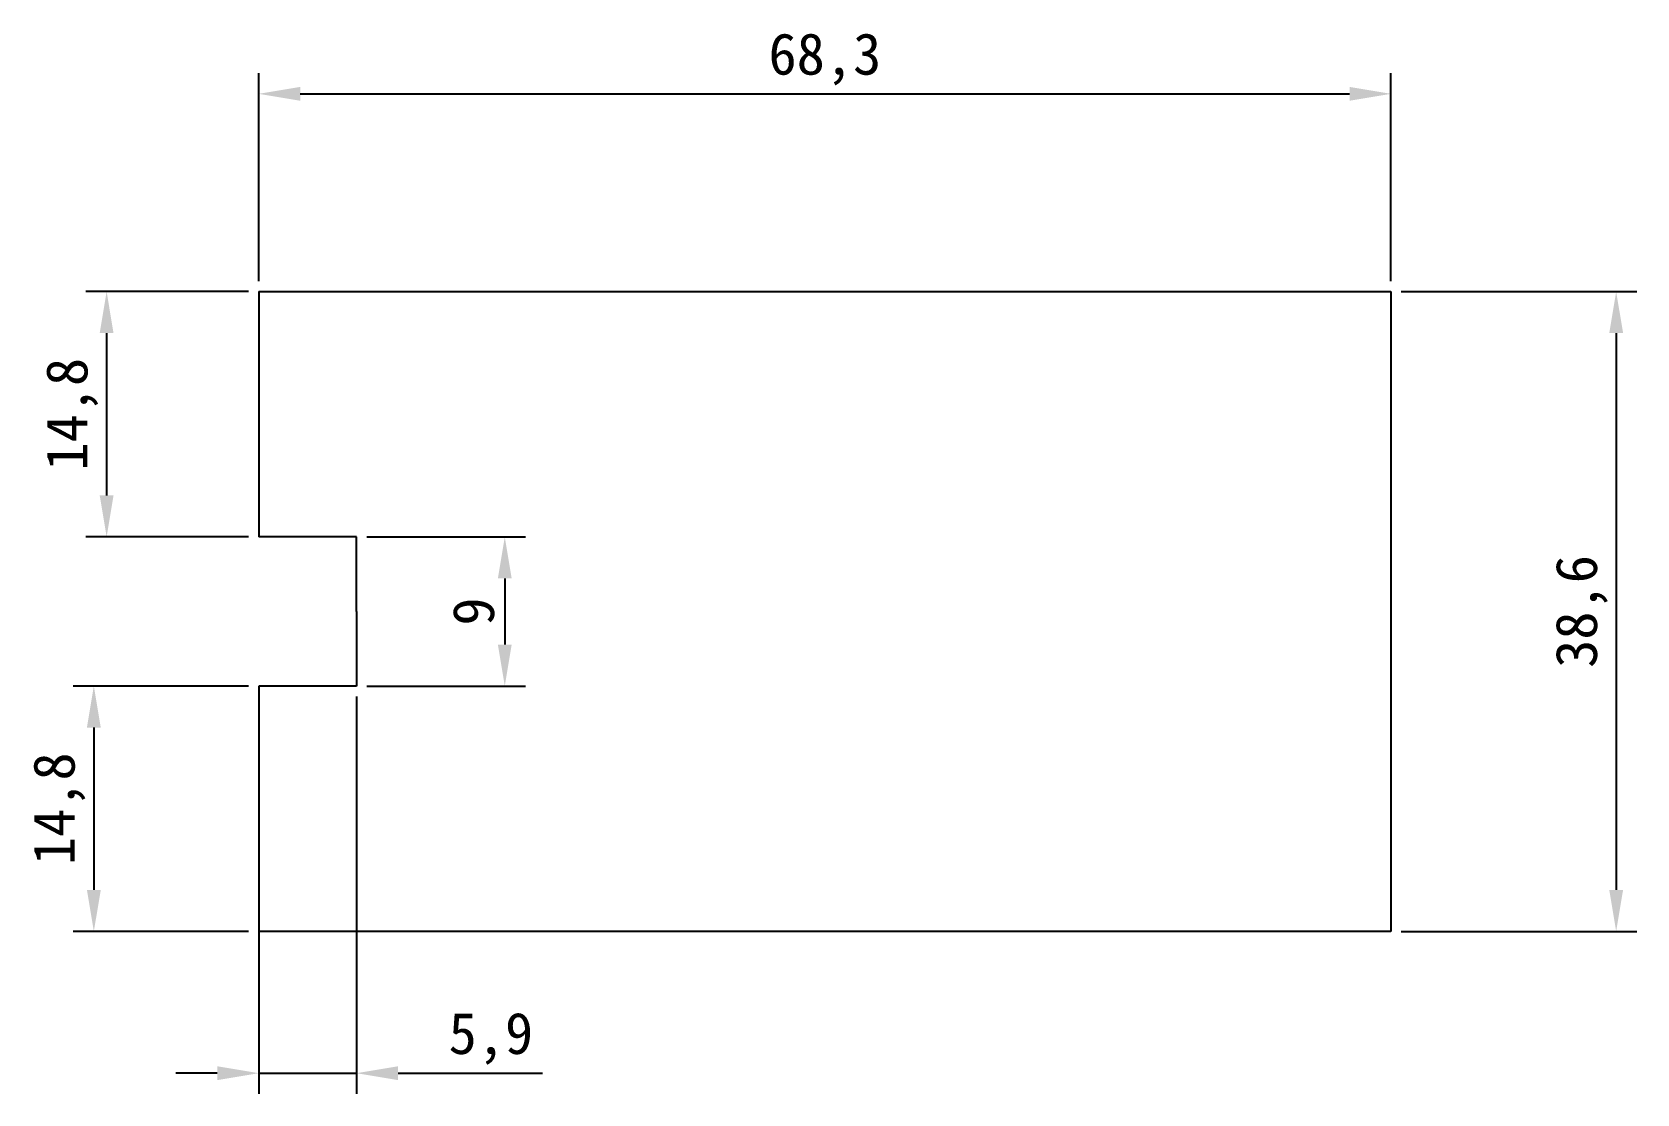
# Model space of a CAD drawing. Header units: millimetres. Extents: x 176.5 to 273.3, y 578 to 642.1.
import ezdxf

# ---------------------------------------------------------------- set-up
doc = ezdxf.new("R2010")
doc.units = ezdxf.units.MM
doc.styles.get("Standard").update_dxf_attribs({"font": ''})
doc.styles.get('Standard').set_extended_font_data('SimSun')
doc.dimstyles.new('ISO-25', dxfattribs={"dimtxt": 2.5, "dimasz": 2.5, "dimexe": 1.25, "dimexo": 0.625, "dimtad": 1, "dimtxsty": 'Standard', "dimcen": 2.5, "dimadec": 0, "dimazin": 0, "dimtfac": 1, "dimtmove": 0, "dimatfit": 3, "dimfxl": 1, "dimarcsym": 0})

# ---------------------------------------------------------------- blocks, each defined once
blk = doc.blocks.new('*D3')
at = {"color": 0, "lineweight": -2}
for p, q in [((190.153, 627.049), (190.153, 639.603)), ((258.453, 627.049), (258.453, 639.603)), ((192.653, 638.353), (255.953, 638.353))]:
    blk.add_line(p, q, dxfattribs=at)
at = {"color": 0}
for points in [[(192.653, 638.77), (192.653, 637.936), (190.153, 638.353)], [(255.953, 637.936), (255.953, 638.77), (258.453, 638.353)]]:
    blk.add_solid(points, dxfattribs=at)
at = {"layer": 'Defpoints', "color": 0}
for p in [(258.453, 638.353), (190.153, 626.424), (258.453, 626.424)]:
    blk.add_point(p, dxfattribs=at)
at = {"color": 0, "insert": (224.303, 640.438), "char_height": 2.5, "attachment_point": 5}
blk.add_mtext('68,3', dxfattribs=at)
blk = doc.blocks.new('*D4')
at = {"color": 0, "lineweight": -2}
for p, q in [((259.078, 626.424), (273.289, 626.424)), ((272.039, 623.924), (272.039, 590.324)), ((259.078, 587.824), (273.289, 587.824))]:
    blk.add_line(p, q, dxfattribs=at)
at = {"color": 0}
for points in [[(272.456, 623.924), (271.623, 623.924), (272.039, 626.424)], [(271.623, 590.324), (272.456, 590.324), (272.039, 587.824)]]:
    blk.add_solid(points, dxfattribs=at)
at = {"layer": 'Defpoints', "color": 0}
for p in [(258.453, 626.424), (258.453, 587.824), (272.039, 587.824)]:
    blk.add_point(p, dxfattribs=at)
at = {"color": 0, "insert": (269.955, 607.124), "char_height": 2.5, "attachment_point": 5, "rotation": 90}
blk.add_mtext('38,6', dxfattribs=at)
blk = doc.blocks.new('*D5')
at = {"color": 0, "lineweight": -2}
for p, q in [((189.528, 626.424), (179.726, 626.424)), ((180.976, 623.924), (180.976, 614.124)), ((189.528, 611.624), (179.726, 611.624))]:
    blk.add_line(p, q, dxfattribs=at)
at = {"color": 0}
for points in [[(181.392, 623.924), (180.559, 623.924), (180.976, 626.424)], [(180.559, 614.124), (181.392, 614.124), (180.976, 611.624)]]:
    blk.add_solid(points, dxfattribs=at)
at = {"layer": 'Defpoints', "color": 0}
for p in [(190.153, 626.424), (180.976, 611.624), (190.153, 611.624)]:
    blk.add_point(p, dxfattribs=at)
at = {"color": 0, "insert": (178.891, 619.024), "char_height": 2.5, "attachment_point": 5, "rotation": 90}
blk.add_mtext('14,8', dxfattribs=at)
blk = doc.blocks.new('*D6')
at = {"color": 0, "lineweight": -2}
for p, q in [((196.678, 611.624), (206.244, 611.624)), ((204.994, 609.124), (204.994, 605.124)), ((196.678, 602.624), (206.244, 602.624))]:
    blk.add_line(p, q, dxfattribs=at)
at = {"color": 0}
for points in [[(205.41, 609.124), (204.577, 609.124), (204.994, 611.624)], [(204.577, 605.124), (205.41, 605.124), (204.994, 602.624)]]:
    blk.add_solid(points, dxfattribs=at)
at = {"layer": 'Defpoints', "color": 0}
for p in [(196.053, 611.624), (196.053, 602.624), (204.994, 602.624)]:
    blk.add_point(p, dxfattribs=at)
at = {"color": 0, "insert": (203.119, 607.124), "char_height": 2.5, "attachment_point": 5, "rotation": 90}
blk.add_mtext('9', dxfattribs=at)
blk = doc.blocks.new('*D7')
at = {"color": 0, "lineweight": -2}
for p, q in [((189.528, 602.624), (178.955, 602.624)), ((180.205, 600.124), (180.205, 590.324)), ((189.528, 587.824), (178.955, 587.824))]:
    blk.add_line(p, q, dxfattribs=at)
at = {"color": 0}
for points in [[(180.622, 600.124), (179.788, 600.124), (180.205, 602.624)], [(179.788, 590.324), (180.622, 590.324), (180.205, 587.824)]]:
    blk.add_solid(points, dxfattribs=at)
at = {"layer": 'Defpoints', "color": 0}
for p in [(190.153, 602.624), (180.205, 587.824), (190.153, 587.824)]:
    blk.add_point(p, dxfattribs=at)
at = {"color": 0, "insert": (178.12, 595.224), "char_height": 2.5, "attachment_point": 5, "rotation": 90}
blk.add_mtext('14,8', dxfattribs=at)
blk = doc.blocks.new('*D8')
at = {"color": 0, "lineweight": -2}
for p, q in [((190.153, 601.999), (190.153, 578.021)), ((196.053, 601.999), (196.053, 578.021)), ((187.653, 579.271), (185.153, 579.271)), ((190.153, 579.271), (196.053, 579.271)), ((198.553, 579.271), (207.261, 579.271))]:
    blk.add_line(p, q, dxfattribs=at)
at = {"color": 0}
for points in [[(187.653, 578.854), (187.653, 579.687), (190.153, 579.271)], [(198.553, 579.687), (198.553, 578.854), (196.053, 579.271)]]:
    blk.add_solid(points, dxfattribs=at)
at = {"layer": 'Defpoints', "color": 0}
for p in [(190.153, 602.624), (196.053, 602.624), (196.053, 579.271)]:
    blk.add_point(p, dxfattribs=at)
at = {"color": 0, "insert": (204.157, 581.355), "char_height": 2.5, "attachment_point": 5}
blk.add_mtext('5,9', dxfattribs=at)

msp = doc.modelspace()

# ---------------------------------------------------------------- linework, layer by layer
for p, q in [((190.153, 626.424), (258.453, 626.424)), ((190.153, 626.424), (190.153, 611.624)), ((258.453, 626.424), (258.453, 587.824)), ((196.053, 611.624), (190.153, 611.624)), ((196.053, 607.124), (196.053, 611.624)), ((196.053, 607.124), (196.053, 602.624)), ((196.053, 602.624), (190.153, 602.624)), ((190.153, 602.624), (190.153, 587.824)), ((258.453, 587.824), (190.153, 587.824))]:
    msp.add_line(p, q)

# ---------------------------------------------------------------- dimensions: what is measured, and where the dimension line sits
for base, p1, p2, picture, middle in [((258.453, 638.353), (190.153, 626.424), (258.453, 626.424), '*D3', (224.303, 640.438)), ((196.053, 579.271), (190.153, 602.624), (196.053, 602.624), '*D8', (204.157, 581.355))]:
    dim = msp.add_linear_dim(base=base, p1=p1, p2=p2, dimstyle='ISO-25')
    dim.commit()
    dim.dimension.update_dxf_attribs({"geometry": picture, "text_midpoint": middle})
for base, p1, p2, picture, middle in [((180.976, 611.624), (190.153, 626.424), (190.153, 611.624), '*D5', (178.891, 619.024)), ((272.039, 587.824), (258.453, 626.424), (258.453, 587.824), '*D4', (269.955, 607.124)), ((204.994, 602.624), (196.053, 611.624), (196.053, 602.624), '*D6', (203.119, 607.124)), ((180.205, 587.824), (190.153, 602.624), (190.153, 587.824), '*D7', (178.12, 595.224))]:
    dim = msp.add_linear_dim(base=base, p1=p1, p2=p2, angle=90, dimstyle='ISO-25')
    dim.commit()
    dim.dimension.update_dxf_attribs({"geometry": picture, "text_midpoint": middle})

doc.saveas('drawing.dxf')
